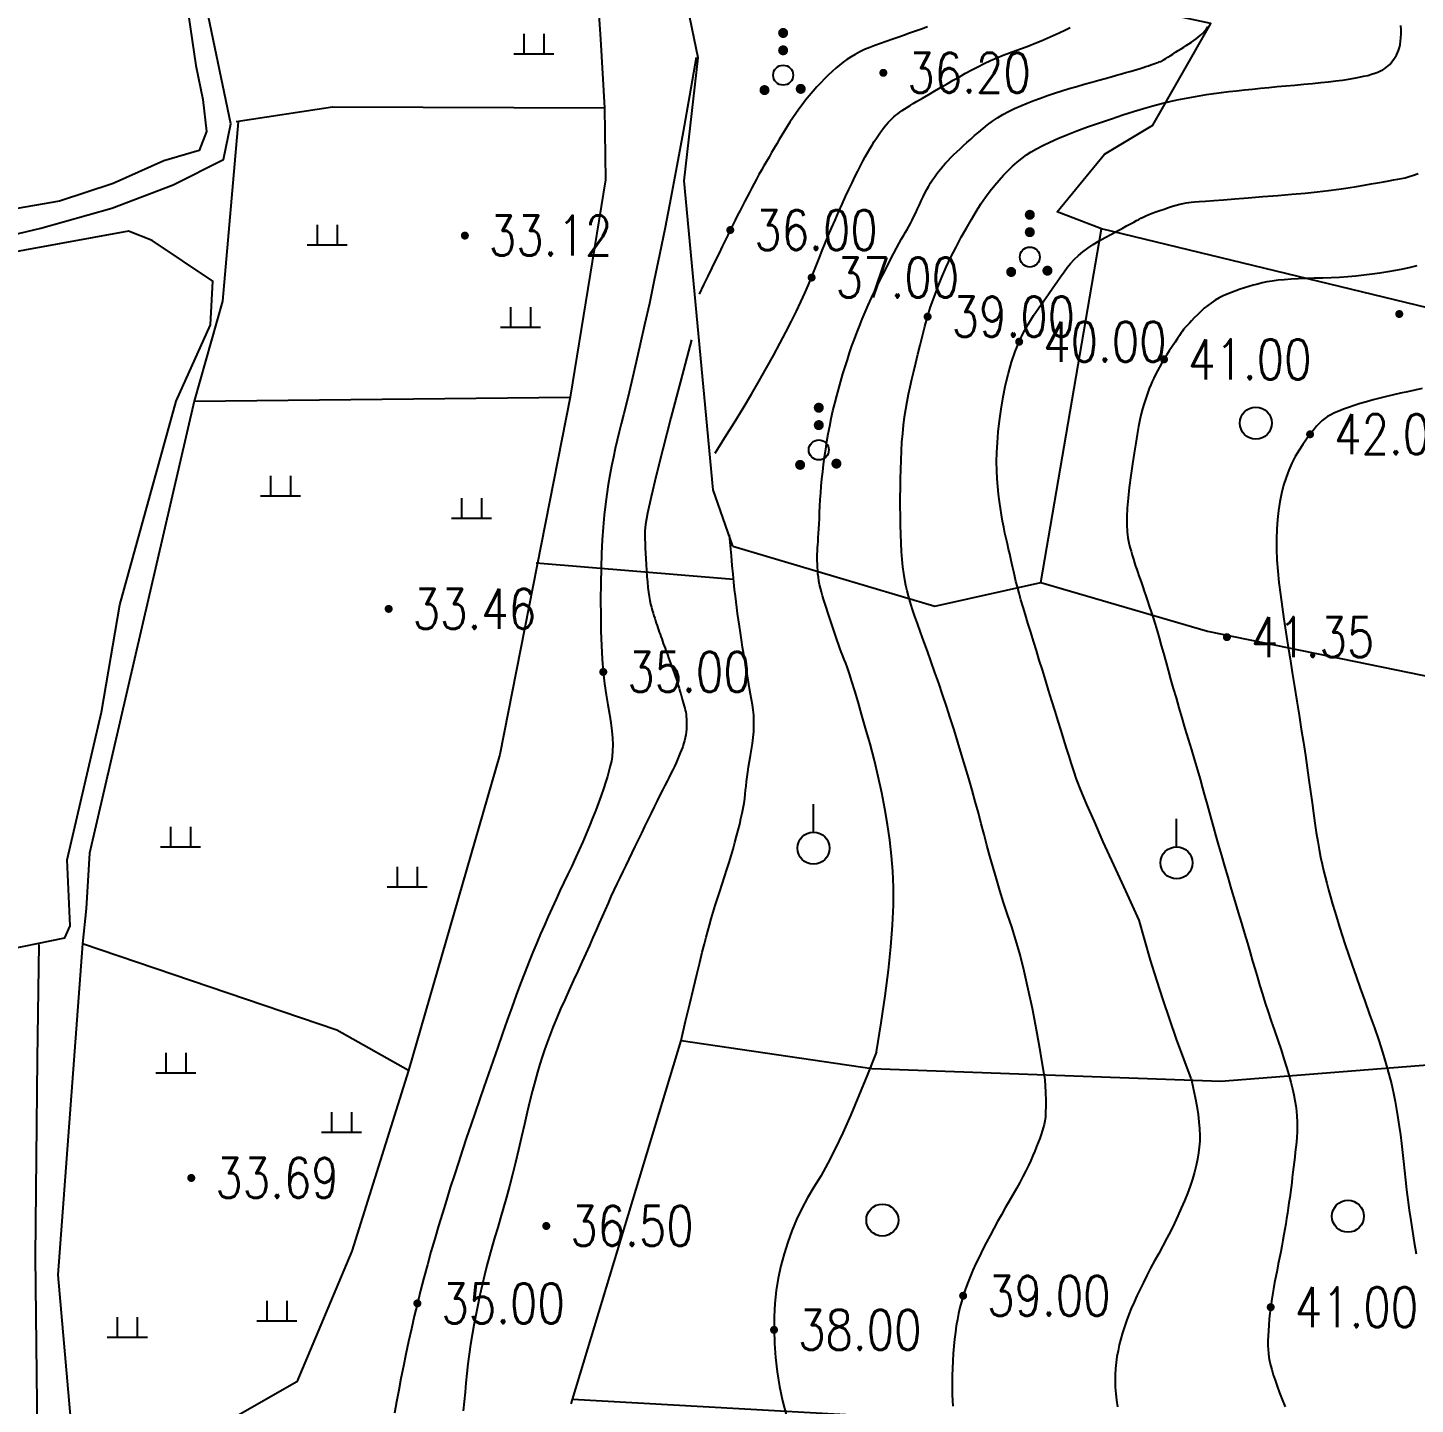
# Model space of a CAD drawing. Extents: x 39624947 to 39626627, y 3418539 to 3418836.
# Drawn here: x 39625437.3 to 39625506.7, y 3418724.1 to 3418792.9 of the extents above; entities that cross this region are included whole.
import ezdxf
from ezdxf.enums import TextEntityAlignment as Align

# ---------------------------------------------------------------- set-up
doc = ezdxf.new("R2010")
doc.units = 0
doc.layers.get('0').update_dxf_attribs({"linetype": 'CONTINUOUS'})
doc.layers.add('GCD', color=7, linetype='CONTINUOUS')
doc.layers.add('PUB_WALL', color=9, linetype='CONTINUOUS')
doc.styles.add('HZ', font='rs.shx', dxfattribs={"width": 0.8, "bigfont": 'hztxt.shx'})

# ---------------------------------------------------------------- blocks, each defined once
blk = doc.blocks.new('GC125')
blk.add_line((0, 0.8), (0, 2.2))
blk.add_circle((0, 0), 0.8)
blk = doc.blocks.new('GC160')
at = {"const_width": 0.25}
for points in [[(1.584, 3.353, 1), (1.834, 3.353, 1)], [(1.584, 2.484, 1), (1.834, 2.484, 1)], [(0.652, 0.496, 1), (0.902, 0.496, 1)], [(2.464, 0.558, 1), (2.714, 0.558, 1)]]:
    blk.add_lwpolyline(points, format="xyb", close=True, dxfattribs=at)
blk.add_circle((1.709, 1.242), 0.5)
blk = doc.blocks.new('GC122')
blk.add_circle((0, 0), 0.8)
blk = doc.blocks.new('GC200')
at = {"linetype": 'Continuous', "const_width": 0.2, "flags": 128}
blk.add_lwpolyline([(-0.1, 0, 1), (0.1, 0, 1)], format="xyb", close=True, dxfattribs=at)
blk = doc.blocks.new('GC119')
for p, q in [((-0.5, 1), (-0.5, 0)), ((0.5, 1), (0.5, 0)), ((-1, 0), (1, 0))]:
    blk.add_line(p, q)
blk = doc.blocks.new('111133333777777')
at = {"layer": 'PUB_WALL', "color": 252, "ltscale": 0.01}
for points, elevation in [([(39623269.181, 3418740.53), (39623268.507, 3418741.981), (39623267.909, 3418743.284), (39623267.387, 3418744.44), (39623266.94, 3418745.447), (39623266.569, 3418746.305), (39623266.273, 3418747.016), (39623266.053, 3418747.579), (39623265.909, 3418747.993), (39623265.798, 3418748.346), (39623265.68, 3418748.723), (39623265.555, 3418749.124), (39623265.423, 3418749.549), (39623265.283, 3418749.998), (39623265.136, 3418750.471), (39623264.982, 3418750.968), (39623264.82, 3418751.49), (39623264.657, 3418752.017), (39623264.497, 3418752.532), (39623264.342, 3418753.035), (39623264.19, 3418753.525), (39623264.042, 3418754.003), (39623263.898, 3418754.469), (39623263.758, 3418754.922), (39623263.622, 3418755.363), (39623263.493, 3418755.783), (39623263.376, 3418756.175), (39623263.27, 3418756.539), (39623263.175, 3418756.874), (39623263.092, 3418757.18), (39623263.02, 3418757.458), (39623262.959, 3418757.707), (39623262.909, 3418757.928), (39623262.864, 3418758.139), (39623262.817, 3418758.36), (39623262.766, 3418758.589), (39623262.713, 3418758.828), (39623262.657, 3418759.075), (39623262.599, 3418759.332), (39623262.538, 3418759.599), (39623262.474, 3418759.874), (39623262.411, 3418760.161), (39623262.352, 3418760.464), (39623262.297, 3418760.78), (39623262.246, 3418761.112), (39623262.199, 3418761.459), (39623262.157, 3418761.82), (39623262.118, 3418762.197), (39623262.083, 3418762.588), (39623262.059, 3418763), (39623262.053, 3418763.441), (39623262.065, 3418763.91), (39623262.094, 3418764.408), (39623262.141, 3418764.933), (39623262.206, 3418765.487), (39623262.288, 3418766.069), (39623262.388, 3418766.679), (39623262.507, 3418767.288), (39623262.645, 3418767.869), (39623262.804, 3418768.421), (39623262.983, 3418768.945), (39623263.183, 3418769.439), (39623263.402, 3418769.905), (39623263.641, 3418770.341), (39623263.901, 3418770.749), (39623264.163, 3418771.131), (39623264.41, 3418771.49), (39623264.643, 3418771.824), (39623264.861, 3418772.136), (39623265.065, 3418772.423), (39623265.254, 3418772.688), (39623265.429, 3418772.929), (39623265.588, 3418773.146), (39623265.751, 3418773.349), (39623265.936, 3418773.548), (39623266.141, 3418773.743), (39623266.368, 3418773.934), (39623266.615, 3418774.121), (39623266.884, 3418774.303), (39623267.174, 3418774.482), (39623267.485, 3418774.656), (39623267.793, 3418774.82), (39623268.072, 3418774.97), (39623268.324, 3418775.105), (39623268.547, 3418775.225), (39623268.742, 3418775.33), (39623268.908, 3418775.421), (39623269.047, 3418775.497), (39623269.157, 3418775.557), (39623269.262, 3418775.612), (39623269.382, 3418775.67), (39623269.517, 3418775.73), (39623269.668, 3418775.793), (39623269.835, 3418775.859), (39623270.018, 3418775.928), (39623270.216, 3418775.999), (39623270.43, 3418776.073), (39623270.645, 3418776.145), (39623270.847, 3418776.208), (39623271.036, 3418776.263), (39623271.212, 3418776.31), (39623271.374, 3418776.348), (39623271.524, 3418776.378), (39623271.66, 3418776.401), (39623271.782, 3418776.414), (39623271.94, 3418776.427), (39623272.18, 3418776.446), (39623272.503, 3418776.472), (39623272.909, 3418776.503), (39623273.397, 3418776.541), (39623273.969, 3418776.585), (39623274.622, 3418776.635), (39623275.359, 3418776.691), (39623276.113, 3418776.751), (39623276.819, 3418776.812), (39623277.476, 3418776.874), (39623278.086, 3418776.936), (39623278.648, 3418777), (39623279.161, 3418777.065), (39623279.627, 3418777.131), (39623280.044, 3418777.198), (39623280.423, 3418777.264), (39623280.774, 3418777.325), (39623281.098, 3418777.382), (39623281.393, 3418777.434), (39623281.66, 3418777.482), (39623281.899, 3418777.526), (39623282.111, 3418777.565), (39623282.294, 3418777.6), (39623282.473, 3418777.64), (39623282.671, 3418777.693), (39623282.888, 3418777.761), (39623283.124, 3418777.842)], 40), ([(39623283.067, 3418773.238), (39623282.718, 3418773.153), (39623282.359, 3418773.073), (39623281.989, 3418772.999), (39623281.608, 3418772.93), (39623281.217, 3418772.868), (39623280.819, 3418772.812), (39623280.417, 3418772.762), (39623280.012, 3418772.72), (39623279.604, 3418772.684), (39623279.191, 3418772.655), (39623278.776, 3418772.633), (39623278.357, 3418772.618), (39623277.934, 3418772.609), (39623277.522, 3418772.601), (39623277.134, 3418772.587), (39623276.772, 3418772.567), (39623276.434, 3418772.541), (39623276.121, 3418772.51), (39623275.833, 3418772.472), (39623275.569, 3418772.429), (39623275.33, 3418772.38), (39623275.105, 3418772.325), (39623274.882, 3418772.267), (39623274.66, 3418772.204), (39623274.441, 3418772.136), (39623274.224, 3418772.064), (39623274.01, 3418771.988), (39623273.797, 3418771.907), (39623273.586, 3418771.823), (39623273.379, 3418771.73), (39623273.178, 3418771.627), (39623272.983, 3418771.514), (39623272.793, 3418771.39), (39623272.609, 3418771.255), (39623272.431, 3418771.11), (39623272.258, 3418770.954), (39623272.091, 3418770.788), (39623271.937, 3418770.627), (39623271.804, 3418770.488), (39623271.691, 3418770.37), (39623271.598, 3418770.273), (39623271.526, 3418770.198), (39623271.475, 3418770.145), (39623271.444, 3418770.113), (39623271.434, 3418770.102), (39623271.425, 3418770.088), (39623271.397, 3418770.046), (39623271.35, 3418769.975), (39623271.284, 3418769.876), (39623271.2, 3418769.75), (39623271.096, 3418769.594), (39623270.975, 3418769.411), (39623270.834, 3418769.2), (39623270.688, 3418768.978), (39623270.551, 3418768.763), (39623270.423, 3418768.556), (39623270.304, 3418768.355), (39623270.193, 3418768.162), (39623270.092, 3418767.976), (39623269.999, 3418767.798), (39623269.915, 3418767.626), (39623269.836, 3418767.455), (39623269.76, 3418767.278), (39623269.686, 3418767.094), (39623269.615, 3418766.904), (39623269.545, 3418766.707), (39623269.478, 3418766.504), (39623269.413, 3418766.295), (39623269.351, 3418766.079), (39623269.288, 3418765.835), (39623269.222, 3418765.542), (39623269.154, 3418765.2), (39623269.082, 3418764.808), (39623269.007, 3418764.367), (39623268.929, 3418763.876), (39623268.848, 3418763.336), (39623268.764, 3418762.747), (39623268.688, 3418762.157), (39623268.629, 3418761.617), (39623268.589, 3418761.124), (39623268.567, 3418760.681), (39623268.563, 3418760.286), (39623268.577, 3418759.94), (39623268.609, 3418759.643), (39623268.66, 3418759.394), (39623268.719, 3418759.175), (39623268.777, 3418758.964), (39623268.834, 3418758.764), (39623268.891, 3418758.572), (39623268.947, 3418758.39), (39623269.002, 3418758.217), (39623269.057, 3418758.054), (39623269.111, 3418757.9), (39623269.166, 3418757.743), (39623269.227, 3418757.571), (39623269.292, 3418757.384), (39623269.361, 3418757.181), (39623269.436, 3418756.964), (39623269.515, 3418756.731), (39623269.599, 3418756.483), (39623269.687, 3418756.22), (39623269.78, 3418755.94), (39623269.875, 3418755.64), (39623269.973, 3418755.322), (39623270.075, 3418754.986), (39623270.179, 3418754.63), (39623270.287, 3418754.255), (39623270.397, 3418753.862), (39623270.511, 3418753.449), (39623270.629, 3418753.019), (39623270.754, 3418752.574), (39623270.885, 3418752.112), (39623271.022, 3418751.635), (39623271.165, 3418751.142), (39623271.315, 3418750.633), (39623271.471, 3418750.108), (39623271.633, 3418749.568), (39623271.795, 3418749.031), (39623271.947, 3418748.518), (39623272.091, 3418748.029), (39623272.226, 3418747.564), (39623272.352, 3418747.122), (39623272.469, 3418746.704), (39623272.578, 3418746.309), (39623272.678, 3418745.938), (39623272.779, 3418745.564), (39623272.891, 3418745.159), (39623273.013, 3418744.722), (39623273.147, 3418744.255), (39623273.291, 3418743.756), (39623273.445, 3418743.226), (39623273.611, 3418742.666), (39623273.787, 3418742.074), (39623273.965, 3418741.48), (39623274.134, 3418740.912), (39623274.294, 3418740.371), (39623274.447, 3418739.856), (39623274.591, 3418739.367), (39623274.726, 3418738.905), (39623274.853, 3418738.469), (39623274.972, 3418738.059), (39623275.09, 3418737.657), (39623275.215, 3418737.243), (39623275.347, 3418736.818), (39623275.486, 3418736.381), (39623275.631, 3418735.933), (39623275.783, 3418735.473), (39623275.943, 3418735.002), (39623276.109, 3418734.519), (39623276.27, 3418734.045), (39623276.417, 3418733.598), (39623276.547, 3418733.18), (39623276.662, 3418732.789), (39623276.762, 3418732.426), (39623276.846, 3418732.09), (39623276.915, 3418731.783), (39623276.968, 3418731.503), (39623277.009, 3418731.238), (39623277.04, 3418730.975), (39623277.063, 3418730.713), (39623277.076, 3418730.453), (39623277.081, 3418730.195), (39623277.076, 3418729.938), (39623277.063, 3418729.683), (39623277.04, 3418729.43), (39623277.013, 3418729.177), (39623276.985, 3418728.925), (39623276.956, 3418728.673), (39623276.927, 3418728.421), (39623276.897, 3418728.169), (39623276.867, 3418727.918), (39623276.836, 3418727.666), (39623276.805, 3418727.415), (39623276.773, 3418727.163), (39623276.739, 3418726.909), (39623276.704, 3418726.653), (39623276.667, 3418726.396), (39623276.629, 3418726.136), (39623276.59, 3418725.874), (39623276.549, 3418725.611), (39623276.507, 3418725.345), (39623276.462, 3418725.076), (39623276.415, 3418724.801), (39623276.365, 3418724.52), (39623276.312, 3418724.233), (39623276.256, 3418723.94), (39623276.198, 3418723.642), (39623276.136, 3418723.337), (39623276.072, 3418723.027), (39623276.009, 3418722.715), (39623275.949, 3418722.404), (39623275.895, 3418722.095), (39623275.844, 3418721.787), (39623275.798, 3418721.481), (39623275.756, 3418721.176), (39623275.719, 3418720.873), (39623275.685, 3418720.571), (39623275.658, 3418720.278), (39623275.637, 3418720.001), (39623275.624, 3418719.74), (39623275.617, 3418719.495), (39623275.618, 3418719.266), (39623275.626, 3418719.053), (39623275.64, 3418718.856), (39623275.662, 3418718.675), (39623275.695, 3418718.49), (39623275.742, 3418718.283), (39623275.804, 3418718.052), (39623275.881, 3418717.799), (39623275.973, 3418717.522), (39623276.079, 3418717.223), (39623276.2, 3418716.901), (39623276.336, 3418716.556), (39623276.481, 3418716.201)], 41), ([(39623283.323, 3418767.094), (39623282.953, 3418767.014), (39623282.593, 3418766.94), (39623282.238, 3418766.863), (39623281.889, 3418766.783), (39623281.546, 3418766.701), (39623281.209, 3418766.616), (39623280.877, 3418766.528), (39623280.551, 3418766.437), (39623280.231, 3418766.344), (39623279.925, 3418766.249), (39623279.644, 3418766.155), (39623279.387, 3418766.062), (39623279.154, 3418765.969), (39623278.945, 3418765.877), (39623278.76, 3418765.785), (39623278.599, 3418765.694), (39623278.462, 3418765.603), (39623278.333, 3418765.499), (39623278.195, 3418765.368), (39623278.047, 3418765.21), (39623277.891, 3418765.024), (39623277.725, 3418764.812), (39623277.551, 3418764.573), (39623277.367, 3418764.306), (39623277.175, 3418764.013), (39623276.986, 3418763.697), (39623276.814, 3418763.364), (39623276.66, 3418763.014), (39623276.522, 3418762.646), (39623276.401, 3418762.262), (39623276.298, 3418761.86), (39623276.211, 3418761.44), (39623276.142, 3418761.004), (39623276.09, 3418760.549), (39623276.057, 3418760.074), (39623276.041, 3418759.579), (39623276.044, 3418759.064), (39623276.066, 3418758.529), (39623276.105, 3418757.974), (39623276.163, 3418757.399), (39623276.24, 3418756.804), (39623276.327, 3418756.191), (39623276.419, 3418755.563), (39623276.515, 3418754.92), (39623276.615, 3418754.262), (39623276.72, 3418753.589), (39623276.829, 3418752.9), (39623276.942, 3418752.197), (39623277.059, 3418751.478), (39623277.176, 3418750.763), (39623277.286, 3418750.071), (39623277.39, 3418749.401), (39623277.489, 3418748.754), (39623277.581, 3418748.13), (39623277.667, 3418747.529), (39623277.747, 3418746.951), (39623277.82, 3418746.395), (39623277.891, 3418745.866), (39623277.963, 3418745.367), (39623278.034, 3418744.898), (39623278.106, 3418744.459), (39623278.178, 3418744.05), (39623278.251, 3418743.671), (39623278.323, 3418743.322), (39623278.397, 3418743.003), (39623278.473, 3418742.693), (39623278.556, 3418742.371), (39623278.646, 3418742.036), (39623278.743, 3418741.688), (39623278.847, 3418741.328), (39623278.957, 3418740.955), (39623279.074, 3418740.57), (39623279.197, 3418740.172), (39623279.332, 3418739.751), (39623279.482, 3418739.294), (39623279.646, 3418738.802), (39623279.827, 3418738.275), (39623280.022, 3418737.712), (39623280.233, 3418737.115), (39623280.459, 3418736.482), (39623280.7, 3418735.814), (39623280.937, 3418735.147), (39623281.153, 3418734.514), (39623281.346, 3418733.917), (39623281.517, 3418733.355), (39623281.666, 3418732.828), (39623281.793, 3418732.337), (39623281.897, 3418731.88), (39623281.98, 3418731.459), (39623282.049, 3418731.052), (39623282.116, 3418730.638), (39623282.179, 3418730.216), (39623282.238, 3418729.787), (39623282.294, 3418729.351), (39623282.347, 3418728.907), (39623282.396, 3418728.456), (39623282.442, 3418727.997), (39623282.49, 3418727.528), (39623282.545, 3418727.044), (39623282.608, 3418726.546), (39623282.678, 3418726.033), (39623282.756, 3418725.506), (39623282.841, 3418724.965), (39623282.933, 3418724.409), (39623283.033, 3418723.839)], 42), ([(39623221.67, 3418785.745), (39623222.027, 3418783.255), (39623222.38, 3418781.548), (39623222.565, 3418779.949), (39623222.19, 3418779.006), (39623220.428, 3418778.488), (39623217.901, 3418777.353), (39623215.209, 3418776.466), (39623212.722, 3418776.028)], 51.487), ([(39623196.756, 3418770.365), (39623200.126, 3418771.023), (39623209.172, 3418773.901), (39623214.286, 3418775.122), (39623217.83, 3418776.115), (39623220.902, 3418777.283), (39623223.418, 3418778.547), (39623223.778, 3418780.334), (39623222.67, 3418785.689), (39623222.651, 3418787.025), (39623224.236, 3418796.06), (39623225.18, 3418799.596), (39623225.843, 3418805.288), (39623226.136, 3418806.042), (39623234.39, 3418807.278), (39623236.53, 3418807.306), (39623236.796, 3418807.838), (39623235.192, 3418812.045), (39623234.937, 3418812.968)], 51.487), ([(39623248.863, 3418759.212), (39623247.891, 3418762.029), (39623246.446, 3418777.478), (39623247.14, 3418783.632), (39623246.624, 3418786.128), (39623243.965, 3418790.115), (39623241.957, 3418792.865), (39623241.375, 3418794.632), (39623241.532, 3418804.983), (39623240.55, 3418813.036)], 51.487), ([(39623256.047, 3418733.94), (39623256.288, 3418735.39), (39623256.49, 3418736.748), (39623256.652, 3418738.015), (39623256.775, 3418739.191), (39623256.857, 3418740.275), (39623256.901, 3418741.268), (39623256.904, 3418742.169), (39623256.868, 3418742.978), (39623256.801, 3418743.746), (39623256.712, 3418744.521), (39623256.602, 3418745.304), (39623256.471, 3418746.094), (39623256.317, 3418746.892), (39623256.143, 3418747.697), (39623255.947, 3418748.51), (39623255.729, 3418749.33), (39623255.51, 3418750.115), (39623255.31, 3418750.819), (39623255.129, 3418751.443), (39623254.967, 3418751.988), (39623254.825, 3418752.453), (39623254.701, 3418752.838), (39623254.597, 3418753.143), (39623254.512, 3418753.368), (39623254.437, 3418753.554), (39623254.363, 3418753.742), (39623254.291, 3418753.931), (39623254.219, 3418754.122), (39623254.149, 3418754.315), (39623254.08, 3418754.509), (39623254.013, 3418754.705), (39623253.946, 3418754.902), (39623253.881, 3418755.101), (39623253.815, 3418755.301), (39623253.749, 3418755.502), (39623253.683, 3418755.704), (39623253.617, 3418755.908), (39623253.551, 3418756.112), (39623253.485, 3418756.318), (39623253.42, 3418756.524), (39623253.357, 3418756.729), (39623253.302, 3418756.928), (39623253.253, 3418757.121), (39623253.211, 3418757.309), (39623253.176, 3418757.491), (39623253.148, 3418757.668), (39623253.126, 3418757.839), (39623253.112, 3418758.004), (39623253.102, 3418758.167), (39623253.096, 3418758.329), (39623253.092, 3418758.49), (39623253.091, 3418758.651), (39623253.094, 3418758.811), (39623253.099, 3418758.97), (39623253.107, 3418759.129), (39623253.118, 3418759.287), (39623253.131, 3418759.456), (39623253.143, 3418759.645), (39623253.157, 3418759.855), (39623253.17, 3418760.086), (39623253.183, 3418760.338), (39623253.197, 3418760.61), (39623253.211, 3418760.904), (39623253.225, 3418761.218), (39623253.241, 3418761.546), (39623253.264, 3418761.883), (39623253.292, 3418762.227), (39623253.325, 3418762.579), (39623253.364, 3418762.94), (39623253.409, 3418763.308), (39623253.459, 3418763.684), (39623253.514, 3418764.068), (39623253.576, 3418764.455), (39623253.643, 3418764.84), (39623253.715, 3418765.223), (39623253.793, 3418765.604), (39623253.877, 3418765.982), (39623253.967, 3418766.358), (39623254.062, 3418766.732), (39623254.163, 3418767.104), (39623254.268, 3418767.472), (39623254.375, 3418767.834), (39623254.484, 3418768.191), (39623254.596, 3418768.542), (39623254.71, 3418768.887), (39623254.827, 3418769.227), (39623254.946, 3418769.561), (39623255.067, 3418769.89), (39623255.194, 3418770.22), (39623255.331, 3418770.56), (39623255.479, 3418770.909), (39623255.636, 3418771.266), (39623255.803, 3418771.633), (39623255.981, 3418772.009), (39623256.168, 3418772.395), (39623256.366, 3418772.789), (39623256.561, 3418773.171), (39623256.741, 3418773.52), (39623256.905, 3418773.836), (39623257.055, 3418774.118), (39623257.189, 3418774.367), (39623257.309, 3418774.582), (39623257.413, 3418774.764), (39623257.502, 3418774.913), (39623257.584, 3418775.05), (39623257.667, 3418775.197), (39623257.752, 3418775.353), (39623257.838, 3418775.519), (39623257.925, 3418775.695), (39623258.014, 3418775.881), (39623258.104, 3418776.076), (39623258.195, 3418776.281), (39623258.287, 3418776.486), (39623258.38, 3418776.682), (39623258.473, 3418776.869), (39623258.567, 3418777.048), (39623258.661, 3418777.217), (39623258.755, 3418777.377), (39623258.851, 3418777.528), (39623258.946, 3418777.67), (39623259.045, 3418777.808), (39623259.151, 3418777.947), (39623259.262, 3418778.086), (39623259.38, 3418778.226), (39623259.505, 3418778.366), (39623259.635, 3418778.507), (39623259.772, 3418778.649), (39623259.915, 3418778.791), (39623260.066, 3418778.937), (39623260.226, 3418779.087), (39623260.395, 3418779.244), (39623260.574, 3418779.405), (39623260.762, 3418779.572), (39623260.958, 3418779.745), (39623261.164, 3418779.923), (39623261.38, 3418780.106), (39623261.607, 3418780.289), (39623261.847, 3418780.464), (39623262.102, 3418780.633), (39623262.37, 3418780.794), (39623262.652, 3418780.948), (39623262.948, 3418781.095), (39623263.258, 3418781.235), (39623263.581, 3418781.368), (39623263.915, 3418781.496), (39623264.256, 3418781.621), (39623264.603, 3418781.743), (39623264.957, 3418781.863), (39623265.317, 3418781.979), (39623265.685, 3418782.093), (39623266.058, 3418782.204), (39623266.439, 3418782.312), (39623266.81, 3418782.416), (39623267.157, 3418782.512), (39623267.478, 3418782.603), (39623267.775, 3418782.686), (39623268.047, 3418782.763), (39623268.294, 3418782.833), (39623268.516, 3418782.896), (39623268.713, 3418782.953), (39623268.893, 3418783.005), (39623269.063, 3418783.055), (39623269.223, 3418783.104), (39623269.373, 3418783.15), (39623269.512, 3418783.194), (39623269.642, 3418783.237), (39623269.762, 3418783.277), (39623269.871, 3418783.315), (39623269.97, 3418783.35), (39623270.055, 3418783.381), (39623270.127, 3418783.406), (39623270.185, 3418783.427), (39623270.231, 3418783.444), (39623270.264, 3418783.455), (39623270.284, 3418783.462), (39623270.29, 3418783.465), (39623270.299, 3418783.47), (39623270.326, 3418783.487), (39623270.37, 3418783.514), (39623270.432, 3418783.553), (39623270.512, 3418783.603), (39623270.61, 3418783.664), (39623270.726, 3418783.736), (39623270.859, 3418783.819), (39623271, 3418783.907), (39623271.138, 3418783.994), (39623271.274, 3418784.081), (39623271.407, 3418784.166), (39623271.537, 3418784.251), (39623271.665, 3418784.335), (39623271.79, 3418784.418), (39623271.913, 3418784.5), (39623272.029, 3418784.582), (39623272.136, 3418784.663), (39623272.233, 3418784.743), (39623272.32, 3418784.822), (39623272.399, 3418784.901), (39623272.467, 3418784.979), (39623272.526, 3418785.056), (39623272.576, 3418785.132), (39623272.618, 3418785.204)], 38), ([(39623264.445, 3418732.709), (39623264.245, 3418733.917), (39623264.044, 3418735.048), (39623263.841, 3418736.1), (39623263.637, 3418737.074), (39623263.432, 3418737.97), (39623263.225, 3418738.788), (39623263.017, 3418739.528), (39623262.808, 3418740.189), (39623262.603, 3418740.806), (39623262.407, 3418741.412), (39623262.22, 3418742.006), (39623262.043, 3418742.588), (39623261.875, 3418743.16), (39623261.717, 3418743.72), (39623261.567, 3418744.268), (39623261.428, 3418744.805), (39623261.289, 3418745.342), (39623261.143, 3418745.891), (39623260.99, 3418746.451), (39623260.83, 3418747.022), (39623260.663, 3418747.605), (39623260.489, 3418748.199), (39623260.308, 3418748.805), (39623260.12, 3418749.422), (39623259.929, 3418750.038), (39623259.738, 3418750.64), (39623259.546, 3418751.228), (39623259.356, 3418751.803), (39623259.165, 3418752.363), (39623258.974, 3418752.91), (39623258.784, 3418753.443), (39623258.593, 3418753.963), (39623258.411, 3418754.458), (39623258.245, 3418754.921), (39623258.094, 3418755.349), (39623257.959, 3418755.745), (39623257.84, 3418756.107), (39623257.736, 3418756.435), (39623257.649, 3418756.73), (39623257.577, 3418756.992), (39623257.516, 3418757.25), (39623257.462, 3418757.536), (39623257.413, 3418757.848), (39623257.371, 3418758.188), (39623257.335, 3418758.554), (39623257.306, 3418758.947), (39623257.283, 3418759.368), (39623257.265, 3418759.816), (39623257.253, 3418760.277), (39623257.245, 3418760.739), (39623257.241, 3418761.201), (39623257.24, 3418761.664), (39623257.244, 3418762.127), (39623257.251, 3418762.591), (39623257.262, 3418763.055), (39623257.277, 3418763.52), (39623257.298, 3418763.978), (39623257.326, 3418764.424), (39623257.362, 3418764.856), (39623257.406, 3418765.276), (39623257.457, 3418765.682), (39623257.516, 3418766.075), (39623257.583, 3418766.456), (39623257.657, 3418766.823), (39623257.738, 3418767.192), (39623257.825, 3418767.576), (39623257.918, 3418767.975), (39623258.017, 3418768.39), (39623258.122, 3418768.821), (39623258.233, 3418769.267), (39623258.35, 3418769.729), (39623258.473, 3418770.206), (39623258.607, 3418770.692), (39623258.759, 3418771.181), (39623258.927, 3418771.673), (39623259.113, 3418772.167), (39623259.316, 3418772.664), (39623259.536, 3418773.164), (39623259.773, 3418773.666), (39623260.028, 3418774.171), (39623260.288, 3418774.662), (39623260.543, 3418775.124), (39623260.792, 3418775.555), (39623261.036, 3418775.956), (39623261.275, 3418776.327), (39623261.508, 3418776.669), (39623261.737, 3418776.98), (39623261.959, 3418777.261), (39623262.18, 3418777.52), (39623262.404, 3418777.765), (39623262.629, 3418777.995), (39623262.857, 3418778.212), (39623263.087, 3418778.413), (39623263.319, 3418778.601), (39623263.554, 3418778.774), (39623263.79, 3418778.932), (39623264.051, 3418779.087), (39623264.359, 3418779.25), (39623264.715, 3418779.421), (39623265.117, 3418779.598), (39623265.566, 3418779.784), (39623266.062, 3418779.977), (39623266.605, 3418780.177), (39623267.195, 3418780.386), (39623267.793, 3418780.589), (39623268.358, 3418780.775), (39623268.892, 3418780.944), (39623269.394, 3418781.096), (39623269.864, 3418781.231), (39623270.302, 3418781.348), (39623270.708, 3418781.449), (39623271.082, 3418781.532), (39623271.442, 3418781.605), (39623271.805, 3418781.673), (39623272.172, 3418781.737), (39623272.541, 3418781.796), (39623272.914, 3418781.851), (39623273.291, 3418781.902), (39623273.67, 3418781.948), (39623274.053, 3418781.99), (39623274.442, 3418782.03), (39623274.84, 3418782.07), (39623275.246, 3418782.11), (39623275.661, 3418782.15), (39623276.085, 3418782.19), (39623276.517, 3418782.23), (39623276.959, 3418782.27), (39623277.409, 3418782.311), (39623277.85, 3418782.352), (39623278.263, 3418782.393), (39623278.649, 3418782.436), (39623279.008, 3418782.479), (39623279.339, 3418782.523), (39623279.643, 3418782.568), (39623279.92, 3418782.613), (39623280.17, 3418782.659), (39623280.396, 3418782.707), (39623280.604, 3418782.756), (39623280.793, 3418782.808), (39623280.963, 3418782.861), (39623281.115, 3418782.917), (39623281.248, 3418782.974), (39623281.363, 3418783.033), (39623281.459, 3418783.095), (39623281.544, 3418783.16), (39623281.626, 3418783.23), (39623281.704, 3418783.306), (39623281.779, 3418783.387), (39623281.85, 3418783.474), (39623281.918, 3418783.567), (39623281.982, 3418783.665), (39623282.043, 3418783.768), (39623282.098, 3418783.881), (39623282.146, 3418784.006), (39623282.186, 3418784.145), (39623282.218, 3418784.296), (39623282.243, 3418784.46), (39623282.259, 3418784.637), (39623282.268, 3418784.826), (39623282.27, 3418785.029), (39623282.263, 3418785.247)], 39), ([(39623258.049, 3418781.443), (39623258.357, 3418781.623), (39623258.665, 3418781.802), (39623258.972, 3418781.98), (39623259.279, 3418782.157), (39623259.586, 3418782.334), (39623259.892, 3418782.509), (39623260.198, 3418782.684), (39623260.504, 3418782.857), (39623260.81, 3418783.027), (39623261.119, 3418783.188), (39623261.43, 3418783.343), (39623261.744, 3418783.49), (39623262.06, 3418783.63), (39623262.379, 3418783.762), (39623262.7, 3418783.886), (39623263.023, 3418784.004), (39623263.345, 3418784.119), (39623263.662, 3418784.237), (39623263.975, 3418784.358), (39623264.283, 3418784.482), (39623264.586, 3418784.61), (39623264.884, 3418784.74), (39623265.177, 3418784.874), (39623265.466, 3418785.01), (39623265.74, 3418785.155)], 37), ([(39623236.883, 3418807.032), (39623237.293, 3418807.011), (39623237.65, 3418806.848), (39623239.582, 3418796.843), (39623242.118, 3418786.55), (39623242.257, 3418784.569), (39623242.451, 3418781.137), (39623242.511, 3418777.536), (39623240.734, 3418766.662), (39623237.218, 3418748.8), (39623232.654, 3418733.011), (39623229.823, 3418723.984), (39623227.076, 3418717.44), (39623220.486, 3418713.67), (39623215.981, 3418713.114)], 51.487), ([(39623248.863, 3418759.212), (39623258.973, 3418756.214), (39623264.274, 3418757.397), (39623267.3, 3418775.09), (39623265.088, 3418775.937), (39623267.446, 3418778.819), (39623269.859, 3418780.273), (39623272.767, 3418785.345), (39623261.702, 3418787.725), (39623246.624, 3418786.128)], 51.487), ([(39623224.048, 3418780.441), (39623228.856, 3418781.184), (39623242.451, 3418781.137)], 51.487), ([(39623224.147, 3418780.429), (39623223.367, 3418771.471), (39623221.954, 3418766.47), (39623216.72, 3418743.864), (39623216.555, 3418741.113), (39623216.362, 3418739.339), (39623215.135, 3418722.789), (39623215.981, 3418713.114), (39623217.527, 3418700.474)], 51.487), ([(39623162.197, 3418723.232), (39623203.11, 3418735.807), (39623205.896, 3418737.409), (39623212.057, 3418738.945), (39623215.483, 3418739.638), (39623215.743, 3418740.244), (39623215.606, 3418743.539), (39623217.312, 3418750.913), (39623218.235, 3418756.294), (39623221.055, 3418766.465), (39623222.767, 3418770.283), (39623222.872, 3418772.468), (39623219.845, 3418774.506), (39623218.658, 3418774.963), (39623211.72, 3418773.7), (39623209.171, 3418773.149), (39623195.966, 3418769.406), (39623186.743, 3418766.512), (39623163.212, 3418760.33), (39623161.751, 3418759.878)], 51.487), ([(39623313.521, 3418763.282), (39623307.7, 3418765.864), (39623297.77, 3418768.701), (39623283.594, 3418771.135), (39623267.3, 3418775.09)], 51.487), ([(39623221.954, 3418766.47), (39623240.734, 3418766.662)], 51.487), ([(39623248.899, 3418757.546), (39623239.04, 3418758.363)], 51.487), ([(39623264.274, 3418757.397), (39623272.594, 3418754.962), (39623286.657, 3418752.094), (39623302.826, 3418748.67), (39623312.664, 3418746.474)], 51.487), ([(39623214.18, 3418739.305), (39623214.099, 3418733.586), (39623213.994, 3418723.702), (39623214.101, 3418714.901), (39623214.691, 3418710.215), (39623215.807, 3418705.113), (39623216.59, 3418701.032), (39623216.659, 3418700.464)], 51.487), ([(39623232.654, 3418733.011), (39623229.073, 3418735.023), (39623216.362, 3418739.339)], 51.487), ([(39623246.286, 3418734.511), (39623255.823, 3418733.109), (39623273.256, 3418732.467), (39623285.078, 3418733.4), (39623298.312, 3418733.588), (39623313.5, 3418733.806), (39623316.288, 3418712.32), (39623240.864, 3418716.557)], 51.487)]:
    blk.add_lwpolyline(points, dxfattribs=dict(at, elevation=elevation))
for points in [[(39623258.608, 3418785.173), (39623258.302, 3418785.067), (39623258, 3418784.962), (39623257.7, 3418784.858), (39623257.404, 3418784.756), (39623257.11, 3418784.654), (39623256.82, 3418784.553), (39623256.534, 3418784.454), (39623256.25, 3418784.356), (39623255.974, 3418784.255), (39623255.711, 3418784.15), (39623255.459, 3418784.04), (39623255.22, 3418783.924), (39623254.993, 3418783.803), (39623254.779, 3418783.678), (39623254.576, 3418783.547), (39623254.386, 3418783.411), (39623254.202, 3418783.267), (39623254.016, 3418783.113), (39623253.829, 3418782.947), (39623253.642, 3418782.771), (39623253.453, 3418782.584), (39623253.263, 3418782.386), (39623253.073, 3418782.178), (39623252.881, 3418781.959), (39623252.692, 3418781.735), (39623252.511, 3418781.512), (39623252.338, 3418781.29), (39623252.173, 3418781.069), (39623252.015, 3418780.85), (39623251.864, 3418780.631), (39623251.721, 3418780.414), (39623251.586, 3418780.197), (39623251.455, 3418779.981), (39623251.325, 3418779.765), (39623251.195, 3418779.548), (39623251.065, 3418779.33), (39623250.936, 3418779.112), (39623250.808, 3418778.893), (39623250.68, 3418778.673), (39623250.553, 3418778.453), (39623250.426, 3418778.233), (39623250.301, 3418778.012), (39623250.178, 3418777.791), (39623250.056, 3418777.571), (39623249.935, 3418777.35), (39623249.816, 3418777.128), (39623249.699, 3418776.907), (39623249.583, 3418776.685), (39623249.467, 3418776.461), (39623249.349, 3418776.233), (39623249.231, 3418776), (39623249.111, 3418775.763), (39623248.99, 3418775.521), (39623248.868, 3418775.275), (39623248.744, 3418775.024), (39623248.619, 3418774.769), (39623248.487, 3418774.498), (39623248.341, 3418774.198), (39623248.182, 3418773.871), (39623248.009, 3418773.516), (39623247.822, 3418773.132), (39623247.623, 3418772.721), (39623247.409, 3418772.282), (39623247.183, 3418771.814)], [(39623247.046, 3418783.653), (39623246.708, 3418781.738), (39623246.383, 3418779.932), (39623246.07, 3418778.232), (39623245.77, 3418776.641), (39623245.483, 3418775.156), (39623245.209, 3418773.78), (39623244.947, 3418772.511), (39623244.698, 3418771.349), (39623244.464, 3418770.286), (39623244.247, 3418769.312), (39623244.047, 3418768.427), (39623243.863, 3418767.631), (39623243.696, 3418766.924), (39623243.546, 3418766.306), (39623243.412, 3418765.777), (39623243.296, 3418765.337), (39623243.19, 3418764.936), (39623243.088, 3418764.524), (39623242.991, 3418764.101), (39623242.898, 3418763.667), (39623242.81, 3418763.221), (39623242.726, 3418762.765), (39623242.646, 3418762.297), (39623242.571, 3418761.819), (39623242.503, 3418761.313), (39623242.443, 3418760.763), (39623242.391, 3418760.17), (39623242.348, 3418759.533), (39623242.314, 3418758.852), (39623242.289, 3418758.128), (39623242.272, 3418757.36), (39623242.263, 3418756.548), (39623242.265, 3418755.737), (39623242.279, 3418754.969), (39623242.305, 3418754.246), (39623242.344, 3418753.567), (39623242.395, 3418752.931), (39623242.458, 3418752.34), (39623242.533, 3418751.793), (39623242.62, 3418751.29), (39623242.705, 3418750.825), (39623242.772, 3418750.392), (39623242.821, 3418749.991), (39623242.852, 3418749.623), (39623242.866, 3418749.286), (39623242.862, 3418748.981), (39623242.84, 3418748.709), (39623242.801, 3418748.468), (39623242.747, 3418748.233), (39623242.68, 3418747.978), (39623242.6, 3418747.702), (39623242.508, 3418747.405), (39623242.404, 3418747.088), (39623242.287, 3418746.751), (39623242.158, 3418746.393), (39623242.016, 3418746.015), (39623241.864, 3418745.625), (39623241.707, 3418745.232), (39623241.543, 3418744.837), (39623241.373, 3418744.439), (39623241.196, 3418744.038), (39623241.013, 3418743.635), (39623240.824, 3418743.229), (39623240.628, 3418742.821), (39623240.43, 3418742.409), (39623240.232, 3418741.992), (39623240.036, 3418741.57), (39623239.841, 3418741.143), (39623239.646, 3418740.711), (39623239.453, 3418740.274), (39623239.26, 3418739.833), (39623239.069, 3418739.387), (39623238.875, 3418738.923), (39623238.675, 3418738.43), (39623238.469, 3418737.907), (39623238.258, 3418737.355), (39623238.041, 3418736.773), (39623237.817, 3418736.162), (39623237.588, 3418735.522), (39623237.353, 3418734.851), (39623237.117, 3418734.171), (39623236.885, 3418733.499), (39623236.656, 3418732.836), (39623236.431, 3418732.182), (39623236.209, 3418731.536), (39623235.991, 3418730.9), (39623235.777, 3418730.272), (39623235.567, 3418729.652), (39623235.359, 3418729.035), (39623235.154, 3418728.414), (39623234.951, 3418727.788), (39623234.75, 3418727.157), (39623234.552, 3418726.522), (39623234.356, 3418725.883), (39623234.162, 3418725.239), (39623233.97, 3418724.59), (39623233.783, 3418723.941), (39623233.603, 3418723.294), (39623233.43, 3418722.649), (39623233.263, 3418722.007), (39623233.103, 3418721.366), (39623232.949, 3418720.729), (39623232.803, 3418720.093), (39623232.663, 3418719.46), (39623232.53, 3418718.834), (39623232.403, 3418718.219), (39623232.283, 3418717.615), (39623232.17, 3418717.023), (39623232.063, 3418716.442), (39623231.963, 3418715.872)], [(39623247.985, 3418763.873), (39623248.474, 3418764.645), (39623248.939, 3418765.391), (39623249.38, 3418766.113), (39623249.797, 3418766.811), (39623250.19, 3418767.484), (39623250.558, 3418768.132), (39623250.903, 3418768.756), (39623251.224, 3418769.355), (39623251.521, 3418769.925), (39623251.795, 3418770.462), (39623252.045, 3418770.965), (39623252.272, 3418771.436), (39623252.475, 3418771.873), (39623252.654, 3418772.277), (39623252.81, 3418772.647), (39623252.942, 3418772.985), (39623253.067, 3418773.311), (39623253.199, 3418773.649), (39623253.339, 3418773.998), (39623253.488, 3418774.359), (39623253.643, 3418774.732), (39623253.807, 3418775.115), (39623253.979, 3418775.511), (39623254.158, 3418775.917), (39623254.337, 3418776.318), (39623254.509, 3418776.695), (39623254.672, 3418777.049), (39623254.828, 3418777.379), (39623254.976, 3418777.685), (39623255.116, 3418777.968), (39623255.248, 3418778.227), (39623255.372, 3418778.463), (39623255.491, 3418778.681), (39623255.607, 3418778.889), (39623255.72, 3418779.086), (39623255.831, 3418779.272), (39623255.939, 3418779.448), (39623256.044, 3418779.612), (39623256.147, 3418779.766), (39623256.247, 3418779.91), (39623256.345, 3418780.044), (39623256.442, 3418780.17), (39623256.539, 3418780.288), (39623256.636, 3418780.398), (39623256.731, 3418780.499), (39623256.827, 3418780.593), (39623256.921, 3418780.679), (39623257.015, 3418780.757), (39623257.113, 3418780.832), (39623257.22, 3418780.91), (39623257.336, 3418780.991), (39623257.461, 3418781.076), (39623257.595, 3418781.163), (39623257.737, 3418781.253), (39623257.889, 3418781.347), (39623258.049, 3418781.443)], [(39623246.805, 3418769.53), (39623246.255, 3418767.459), (39623245.778, 3418765.639), (39623245.376, 3418764.07), (39623245.047, 3418762.752), (39623244.791, 3418761.686), (39623244.61, 3418760.871), (39623244.501, 3418760.307), (39623244.467, 3418759.994), (39623244.47, 3418759.799), (39623244.476, 3418759.588), (39623244.483, 3418759.362), (39623244.493, 3418759.12), (39623244.505, 3418758.863), (39623244.519, 3418758.59), (39623244.535, 3418758.301), (39623244.554, 3418757.997), (39623244.574, 3418757.696), (39623244.598, 3418757.415), (39623244.625, 3418757.154), (39623244.654, 3418756.915), (39623244.686, 3418756.696), (39623244.722, 3418756.497), (39623244.76, 3418756.319), (39623244.8, 3418756.162), (39623244.842, 3418756.017), (39623244.884, 3418755.877), (39623244.925, 3418755.743), (39623244.965, 3418755.613), (39623245.005, 3418755.487), (39623245.044, 3418755.367), (39623245.082, 3418755.252), (39623245.12, 3418755.141), (39623245.158, 3418755.033), (39623245.196, 3418754.923), (39623245.235, 3418754.812), (39623245.275, 3418754.7), (39623245.315, 3418754.587), (39623245.355, 3418754.473), (39623245.397, 3418754.357), (39623245.438, 3418754.241), (39623245.481, 3418754.123), (39623245.525, 3418754.003), (39623245.57, 3418753.881), (39623245.616, 3418753.757), (39623245.663, 3418753.631), (39623245.711, 3418753.503), (39623245.76, 3418753.374), (39623245.811, 3418753.242), (39623245.861, 3418753.108), (39623245.911, 3418752.973), (39623245.959, 3418752.835), (39623246.007, 3418752.695), (39623246.053, 3418752.553), (39623246.099, 3418752.409), (39623246.143, 3418752.263), (39623246.187, 3418752.115), (39623246.229, 3418751.969), (39623246.269, 3418751.829), (39623246.307, 3418751.696), (39623246.343, 3418751.57), (39623246.378, 3418751.449), (39623246.41, 3418751.336), (39623246.44, 3418751.228), (39623246.468, 3418751.127), (39623246.493, 3418751.027), (39623246.514, 3418750.923), (39623246.532, 3418750.813), (39623246.545, 3418750.7), (39623246.555, 3418750.581), (39623246.561, 3418750.458), (39623246.563, 3418750.331), (39623246.562, 3418750.199), (39623246.555, 3418750.063), (39623246.54, 3418749.925), (39623246.519, 3418749.784), (39623246.491, 3418749.641), (39623246.456, 3418749.494), (39623246.413, 3418749.345), (39623246.364, 3418749.194), (39623246.307, 3418749.04), (39623246.245, 3418748.882), (39623246.178, 3418748.72), (39623246.107, 3418748.555), (39623246.031, 3418748.386), (39623245.951, 3418748.212), (39623245.866, 3418748.035), (39623245.777, 3418747.854), (39623245.683, 3418747.669), (39623245.583, 3418747.472), (39623245.473, 3418747.256), (39623245.355, 3418747.02), (39623245.228, 3418746.764), (39623245.092, 3418746.489), (39623244.947, 3418746.194), (39623244.793, 3418745.879), (39623244.63, 3418745.545), (39623244.463, 3418745.203), (39623244.3, 3418744.867), (39623244.138, 3418744.535), (39623243.98, 3418744.209), (39623243.823, 3418743.888), (39623243.67, 3418743.571), (39623243.519, 3418743.26), (39623243.37, 3418742.953), (39623243.223, 3418742.647), (39623243.075, 3418742.336), (39623242.928, 3418742.021), (39623242.781, 3418741.701), (39623242.634, 3418741.375), (39623242.486, 3418741.046), (39623242.339, 3418740.711), (39623242.192, 3418740.372), (39623242.04, 3418740.021), (39623241.878, 3418739.651), (39623241.706, 3418739.262), (39623241.523, 3418738.854), (39623241.331, 3418738.427), (39623241.128, 3418737.981), (39623240.915, 3418737.516), (39623240.692, 3418737.032), (39623240.471, 3418736.548), (39623240.265, 3418736.083), (39623240.074, 3418735.637), (39623239.898, 3418735.21), (39623239.737, 3418734.802), (39623239.59, 3418734.413), (39623239.459, 3418734.044), (39623239.342, 3418733.693), (39623239.23, 3418733.332), (39623239.113, 3418732.931), (39623238.991, 3418732.49), (39623238.864, 3418732.009), (39623238.731, 3418731.488), (39623238.593, 3418730.926), (39623238.45, 3418730.325), (39623238.302, 3418729.684), (39623238.151, 3418729.035), (39623238.001, 3418728.41), (39623237.852, 3418727.809), (39623237.704, 3418727.232), (39623237.556, 3418726.68), (39623237.409, 3418726.151), (39623237.263, 3418725.647), (39623237.117, 3418725.166), (39623236.975, 3418724.696), (39623236.837, 3418724.221), (39623236.705, 3418723.742), (39623236.577, 3418723.258), (39623236.455, 3418722.77), (39623236.338, 3418722.278), (39623236.226, 3418721.781), (39623236.119, 3418721.28), (39623236.018, 3418720.779), (39623235.925, 3418720.282), (39623235.84, 3418719.79), (39623235.762, 3418719.302), (39623235.692, 3418718.819), (39623235.63, 3418718.34), (39623235.575, 3418717.865), (39623235.528, 3418717.395), (39623235.485, 3418716.927), (39623235.442, 3418716.46), (39623235.398, 3418715.992)], [(39623246.286, 3418734.511), (39623246.511, 3418735.468), (39623246.717, 3418736.335), (39623246.902, 3418737.114), (39623247.068, 3418737.804), (39623247.215, 3418738.405), (39623247.341, 3418738.918), (39623247.448, 3418739.341), (39623247.536, 3418739.676), (39623247.616, 3418739.972), (39623247.702, 3418740.277), (39623247.794, 3418740.593), (39623247.891, 3418740.919), (39623247.994, 3418741.255), (39623248.103, 3418741.602), (39623248.218, 3418741.958), (39623248.338, 3418742.325), (39623248.458, 3418742.693), (39623248.572, 3418743.052), (39623248.681, 3418743.402), (39623248.784, 3418743.743), (39623248.881, 3418744.075), (39623248.973, 3418744.399), (39623249.059, 3418744.714), (39623249.139, 3418745.021), (39623249.213, 3418745.316), (39623249.278, 3418745.599), (39623249.337, 3418745.868), (39623249.387, 3418746.125), (39623249.43, 3418746.369), (39623249.465, 3418746.599), (39623249.493, 3418746.817), (39623249.512, 3418747.022), (39623249.531, 3418747.228), (39623249.554, 3418747.447), (39623249.583, 3418747.68), (39623249.616, 3418747.928), (39623249.655, 3418748.189), (39623249.698, 3418748.464), (39623249.747, 3418748.753), (39623249.801, 3418749.056), (39623249.851, 3418749.362), (39623249.888, 3418749.661), (39623249.913, 3418749.952), (39623249.926, 3418750.235), (39623249.926, 3418750.51), (39623249.915, 3418750.778), (39623249.89, 3418751.039), (39623249.853, 3418751.292), (39623249.809, 3418751.549), (39623249.762, 3418751.822), (39623249.712, 3418752.111), (39623249.66, 3418752.417), (39623249.605, 3418752.738), (39623249.547, 3418753.076), (39623249.487, 3418753.43), (39623249.423, 3418753.801), (39623249.361, 3418754.173), (39623249.302, 3418754.532), (39623249.247, 3418754.88), (39623249.197, 3418755.215), (39623249.15, 3418755.537), (39623249.107, 3418755.847), (39623249.067, 3418756.145), (39623249.032, 3418756.43), (39623248.998, 3418756.726), (39623248.962, 3418757.058), (39623248.924, 3418757.424), (39623248.885, 3418757.825), (39623248.844, 3418758.261), (39623248.802, 3418758.732), (39623248.758, 3418759.238), (39623248.712, 3418759.778)], [(39623271.778, 3418732.614), (39623271.409, 3418733.588), (39623271.053, 3418734.566), (39623270.71, 3418735.549), (39623270.379, 3418736.536), (39623270.061, 3418737.527), (39623269.755, 3418738.524), (39623269.462, 3418739.524), (39623269.181, 3418740.53)], [(39623240.786, 3418716.338), (39623240.864, 3418716.557), (39623246.286, 3418734.511)], [(39623256.047, 3418733.94), (39623255.604, 3418732.807), (39623255.176, 3418731.755), (39623254.763, 3418730.786), (39623254.365, 3418729.899), (39623253.983, 3418729.093), (39623253.616, 3418728.37), (39623253.263, 3418727.728), (39623252.926, 3418727.169), (39623252.61, 3418726.644), (39623252.321, 3418726.107), (39623252.058, 3418725.558), (39623251.822, 3418724.996), (39623251.613, 3418724.422), (39623251.43, 3418723.836), (39623251.274, 3418723.238), (39623251.145, 3418722.627), (39623251.045, 3418722.003), (39623250.976, 3418721.364), (39623250.938, 3418720.71), (39623250.931, 3418720.041), (39623250.954, 3418719.356), (39623251.009, 3418718.657), (39623251.095, 3418717.943), (39623251.211, 3418717.214), (39623251.357, 3418716.489), (39623251.531, 3418715.788)], [(39623264.445, 3418732.709), (39623264.476, 3418732.278), (39623264.498, 3418731.885), (39623264.511, 3418731.529), (39623264.514, 3418731.21), (39623264.507, 3418730.928), (39623264.491, 3418730.683), (39623264.466, 3418730.475), (39623264.431, 3418730.304), (39623264.387, 3418730.146), (39623264.336, 3418729.978), (39623264.278, 3418729.8), (39623264.211, 3418729.61), (39623264.137, 3418729.411), (39623264.055, 3418729.201), (39623263.966, 3418728.98), (39623263.869, 3418728.75), (39623263.762, 3418728.507), (39623263.643, 3418728.253), (39623263.513, 3418727.986), (39623263.37, 3418727.707), (39623263.215, 3418727.416), (39623263.049, 3418727.113), (39623262.87, 3418726.797), (39623262.68, 3418726.469), (39623262.485, 3418726.134), (39623262.292, 3418725.796), (39623262.102, 3418725.455), (39623261.915, 3418725.112), (39623261.731, 3418724.767), (39623261.549, 3418724.419), (39623261.369, 3418724.068), (39623261.192, 3418723.715), (39623261.024, 3418723.365), (39623260.868, 3418723.023), (39623260.727, 3418722.691), (39623260.598, 3418722.367), (39623260.483, 3418722.051), (39623260.382, 3418721.745), (39623260.294, 3418721.447), (39623260.219, 3418721.157), (39623260.154, 3418720.866), (39623260.095, 3418720.563), (39623260.042, 3418720.248), (39623259.994, 3418719.921), (39623259.953, 3418719.581), (39623259.917, 3418719.23), (39623259.887, 3418718.866), (39623259.863, 3418718.49), (39623259.845, 3418718.117), (39623259.833, 3418717.761), (39623259.828, 3418717.421), (39623259.829, 3418717.099), (39623259.836, 3418716.794), (39623259.85, 3418716.506), (39623259.87, 3418716.234)], [(39623271.778, 3418732.614), (39623271.888, 3418732.122), (39623271.982, 3418731.659), (39623272.06, 3418731.223), (39623272.122, 3418730.816), (39623272.168, 3418730.437), (39623272.197, 3418730.086), (39623272.21, 3418729.763), (39623272.207, 3418729.468), (39623272.187, 3418729.182), (39623272.151, 3418728.885), (39623272.098, 3418728.577), (39623272.029, 3418728.257), (39623271.944, 3418727.926), (39623271.842, 3418727.583), (39623271.724, 3418727.23), (39623271.589, 3418726.865), (39623271.441, 3418726.494), (39623271.285, 3418726.121), (39623271.12, 3418725.748), (39623270.946, 3418725.374), (39623270.763, 3418724.998), (39623270.571, 3418724.621), (39623270.371, 3418724.243), (39623270.161, 3418723.864), (39623269.953, 3418723.489), (39623269.755, 3418723.123), (39623269.568, 3418722.766), (39623269.391, 3418722.417), (39623269.224, 3418722.078), (39623269.068, 3418721.747), (39623268.923, 3418721.425), (39623268.788, 3418721.112), (39623268.663, 3418720.805), (39623268.548, 3418720.499), (39623268.443, 3418720.195), (39623268.349, 3418719.893), (39623268.264, 3418719.593), (39623268.189, 3418719.294), (39623268.124, 3418718.997), (39623268.069, 3418718.702), (39623268.026, 3418718.406), (39623267.997, 3418718.104), (39623267.98, 3418717.798), (39623267.977, 3418717.487), (39623267.988, 3418717.171), (39623268.012, 3418716.851), (39623268.049, 3418716.525), (39623268.1, 3418716.195)]]:
    blk.add_lwpolyline(points, dxfattribs=at)
for name, p in [('GC160', (39623249.677, 3418781.522, 51.487)), ('GC119', (39623238.931, 3418783.836)), ('GC160', (39623262.006, 3418772.432, 51.487)), ('GC119', (39623228.592, 3418774.283)), ('GC119', (39623238.261, 3418770.173)), ('GC160', (39623251.458, 3418762.787, 51.487)), ('GC122', (39623275.014, 3418765.372, 51.487)), ('GC119', (39623226.258, 3418761.733)), ('GC119', (39623235.816, 3418760.623)), ('GC125', (39623252.904, 3418744.124, 51.487)), ('GC125', (39623271.051, 3418743.39, 51.487)), ('GC119', (39623221.257, 3418744.186)), ('GC119', (39623232.593, 3418742.187)), ('GC119', (39623221.035, 3418732.897)), ('GC119', (39623229.311, 3418729.93)), ('GC122', (39623256.344, 3418725.531, 51.487)), ('GC122', (39623279.616, 3418725.719, 51.487)), ('GC119', (39623226.073, 3418720.491)), ('GC119', (39623218.606, 3418719.682))]:
    blk.add_blockref(name, p, dxfattribs=at)
ref = blk.add_blockref('GC200', (39623256.393, 3418782.882, 36.2), dxfattribs=at)
ref.add_attrib('height', '36.20', dxfattribs={"layer": 'GCD', "linetype": 'Continuous', "height": 2, "style": 'HZ', "width": 0.8}).set_placement((39623257.593, 3418782.882, 36.2), align=Align.MIDDLE_LEFT)
ref = blk.add_blockref('GC200', (39623235.477, 3418774.745, 33.12), dxfattribs=at)
ref.add_attrib('height', '33.12', dxfattribs={"layer": 'GCD', "linetype": 'Continuous', "height": 2, "style": 'HZ', "width": 0.8}).set_placement((39623236.677, 3418774.745, 33.12), align=Align.MIDDLE_LEFT)
ref = blk.add_blockref('GC200', (39623248.744, 3418775.024, 36), dxfattribs=at)
ref.add_attrib('height', '36.00', dxfattribs={"layer": 'GCD', "linetype": 'Continuous', "height": 2, "style": 'HZ', "width": 0.8}).set_placement((39623249.944, 3418775.024, 36), align=Align.MIDDLE_LEFT)
ref = blk.add_blockref('GC200', (39623252.81, 3418772.647, 37), dxfattribs=at)
ref.add_attrib('height', '37.00', dxfattribs={"layer": 'GCD', "linetype": 'Continuous', "height": 2, "style": 'HZ', "width": 0.8}).set_placement((39623254.01, 3418772.647, 37), align=Align.MIDDLE_LEFT)
ref = blk.add_blockref('GC200', (39623258.607, 3418770.692, 39), dxfattribs=at)
ref.add_attrib('height', '39.00', dxfattribs={"layer": 'GCD', "linetype": 'Continuous', "height": 2, "style": 'HZ', "width": 0.8}).set_placement((39623259.807, 3418770.692, 39), align=Align.MIDDLE_LEFT)
ref = blk.add_blockref('GC200', (39623282.182, 3418770.825, 41.32), dxfattribs=at)
ref.add_attrib('height', '41.32', dxfattribs={"layer": 'GCD', "linetype": 'Continuous', "height": 2, "style": 'HZ', "width": 0.8}).set_placement((39623283.382, 3418770.825, 41.32), align=Align.MIDDLE_LEFT)
ref = blk.add_blockref('GC200', (39623263.183, 3418769.439, 40), dxfattribs=at)
ref.add_attrib('height', '40.00', dxfattribs={"layer": 'GCD', "linetype": 'Continuous', "height": 2, "style": 'HZ', "width": 0.8}).set_placement((39623264.383, 3418769.439, 40), align=Align.MIDDLE_LEFT)
ref = blk.add_blockref('GC200', (39623270.423, 3418768.556, 41), dxfattribs=at)
ref.add_attrib('height', '41.00', dxfattribs={"layer": 'GCD', "linetype": 'Continuous', "height": 2, "style": 'HZ', "width": 0.8}).set_placement((39623271.623, 3418768.556, 41), align=Align.MIDDLE_LEFT)
ref = blk.add_blockref('GC200', (39623277.725, 3418764.812, 42), dxfattribs=at)
ref.add_attrib('height', '42.00', dxfattribs={"layer": 'GCD', "linetype": 'Continuous', "height": 2, "style": 'HZ', "width": 0.8}).set_placement((39623278.925, 3418764.812, 42), align=Align.MIDDLE_LEFT)
ref = blk.add_blockref('GC200', (39623231.669, 3418756.083, 33.46), dxfattribs=at)
ref.add_attrib('height', '33.46', dxfattribs={"layer": 'GCD', "linetype": 'Continuous', "height": 2, "style": 'HZ', "width": 0.8}).set_placement((39623232.869, 3418756.083, 33.46), align=Align.MIDDLE_LEFT)
ref = blk.add_blockref('GC200', (39623273.567, 3418754.671, 41.35), dxfattribs=at)
ref.add_attrib('height', '41.35', dxfattribs={"layer": 'GCD', "linetype": 'Continuous', "height": 2, "style": 'HZ', "width": 0.8}).set_placement((39623274.767, 3418754.671, 41.35), align=Align.MIDDLE_LEFT)
ref = blk.add_blockref('GC200', (39623242.395, 3418752.931, 35), dxfattribs=at)
ref.add_attrib('height', '35.00', dxfattribs={"layer": 'GCD', "linetype": 'Continuous', "height": 2, "style": 'HZ', "width": 0.8}).set_placement((39623243.595, 3418752.931, 35), align=Align.MIDDLE_LEFT)
ref = blk.add_blockref('GC200', (39623221.804, 3418727.635, 33.69), dxfattribs=at)
ref.add_attrib('height', '33.69', dxfattribs={"layer": 'GCD', "color": 252, "linetype": 'Continuous', "height": 2, "style": 'HZ', "width": 0.8}).set_placement((39623223.004, 3418727.635, 33.69), align=Align.MIDDLE_LEFT)
ref = blk.add_blockref('GC200', (39623239.547, 3418725.235, 36.5), dxfattribs=at)
ref.add_attrib('height', '36.50', dxfattribs={"layer": 'GCD', "color": 252, "linetype": 'Continuous', "height": 2, "style": 'HZ', "width": 0.8}).set_placement((39623240.747, 3418725.235, 36.5), align=Align.MIDDLE_LEFT)
ref = blk.add_blockref('GC200', (39623260.382, 3418721.745, 39), dxfattribs=at)
ref.add_attrib('height', '39.00', dxfattribs={"layer": 'GCD', "color": 252, "linetype": 'Continuous', "height": 2, "style": 'HZ', "width": 0.8}).set_placement((39623261.582, 3418721.745, 39), align=Align.MIDDLE_LEFT)
ref = blk.add_blockref('GC200', (39623233.103, 3418721.366, 35), dxfattribs=at)
ref.add_attrib('height', '35.00', dxfattribs={"layer": 'GCD', "color": 252, "linetype": 'Continuous', "height": 2, "style": 'HZ', "width": 0.8}).set_placement((39623234.303, 3418721.366, 35), align=Align.MIDDLE_LEFT)
ref = blk.add_blockref('GC200', (39623275.756, 3418721.176, 41), dxfattribs=at)
ref.add_attrib('height', '41.00', dxfattribs={"layer": 'GCD', "color": 252, "linetype": 'Continuous', "height": 2, "style": 'HZ', "width": 0.8}).set_placement((39623276.956, 3418721.176, 41), align=Align.MIDDLE_LEFT)
ref = blk.add_blockref('GC200', (39623250.931, 3418720.041, 38), dxfattribs=at)
ref.add_attrib('height', '38.00', dxfattribs={"layer": 'GCD', "color": 252, "linetype": 'Continuous', "height": 2, "style": 'HZ', "width": 0.8}).set_placement((39623252.131, 3418720.041, 38), align=Align.MIDDLE_LEFT)

msp = doc.modelspace()

# ---------------------------------------------------------------- block references
at = {"linetype": 'Continuous'}
msp.add_blockref('111133333777777', (2223.698, 7.776), dxfattribs=at)

doc.saveas('drawing.dxf')
